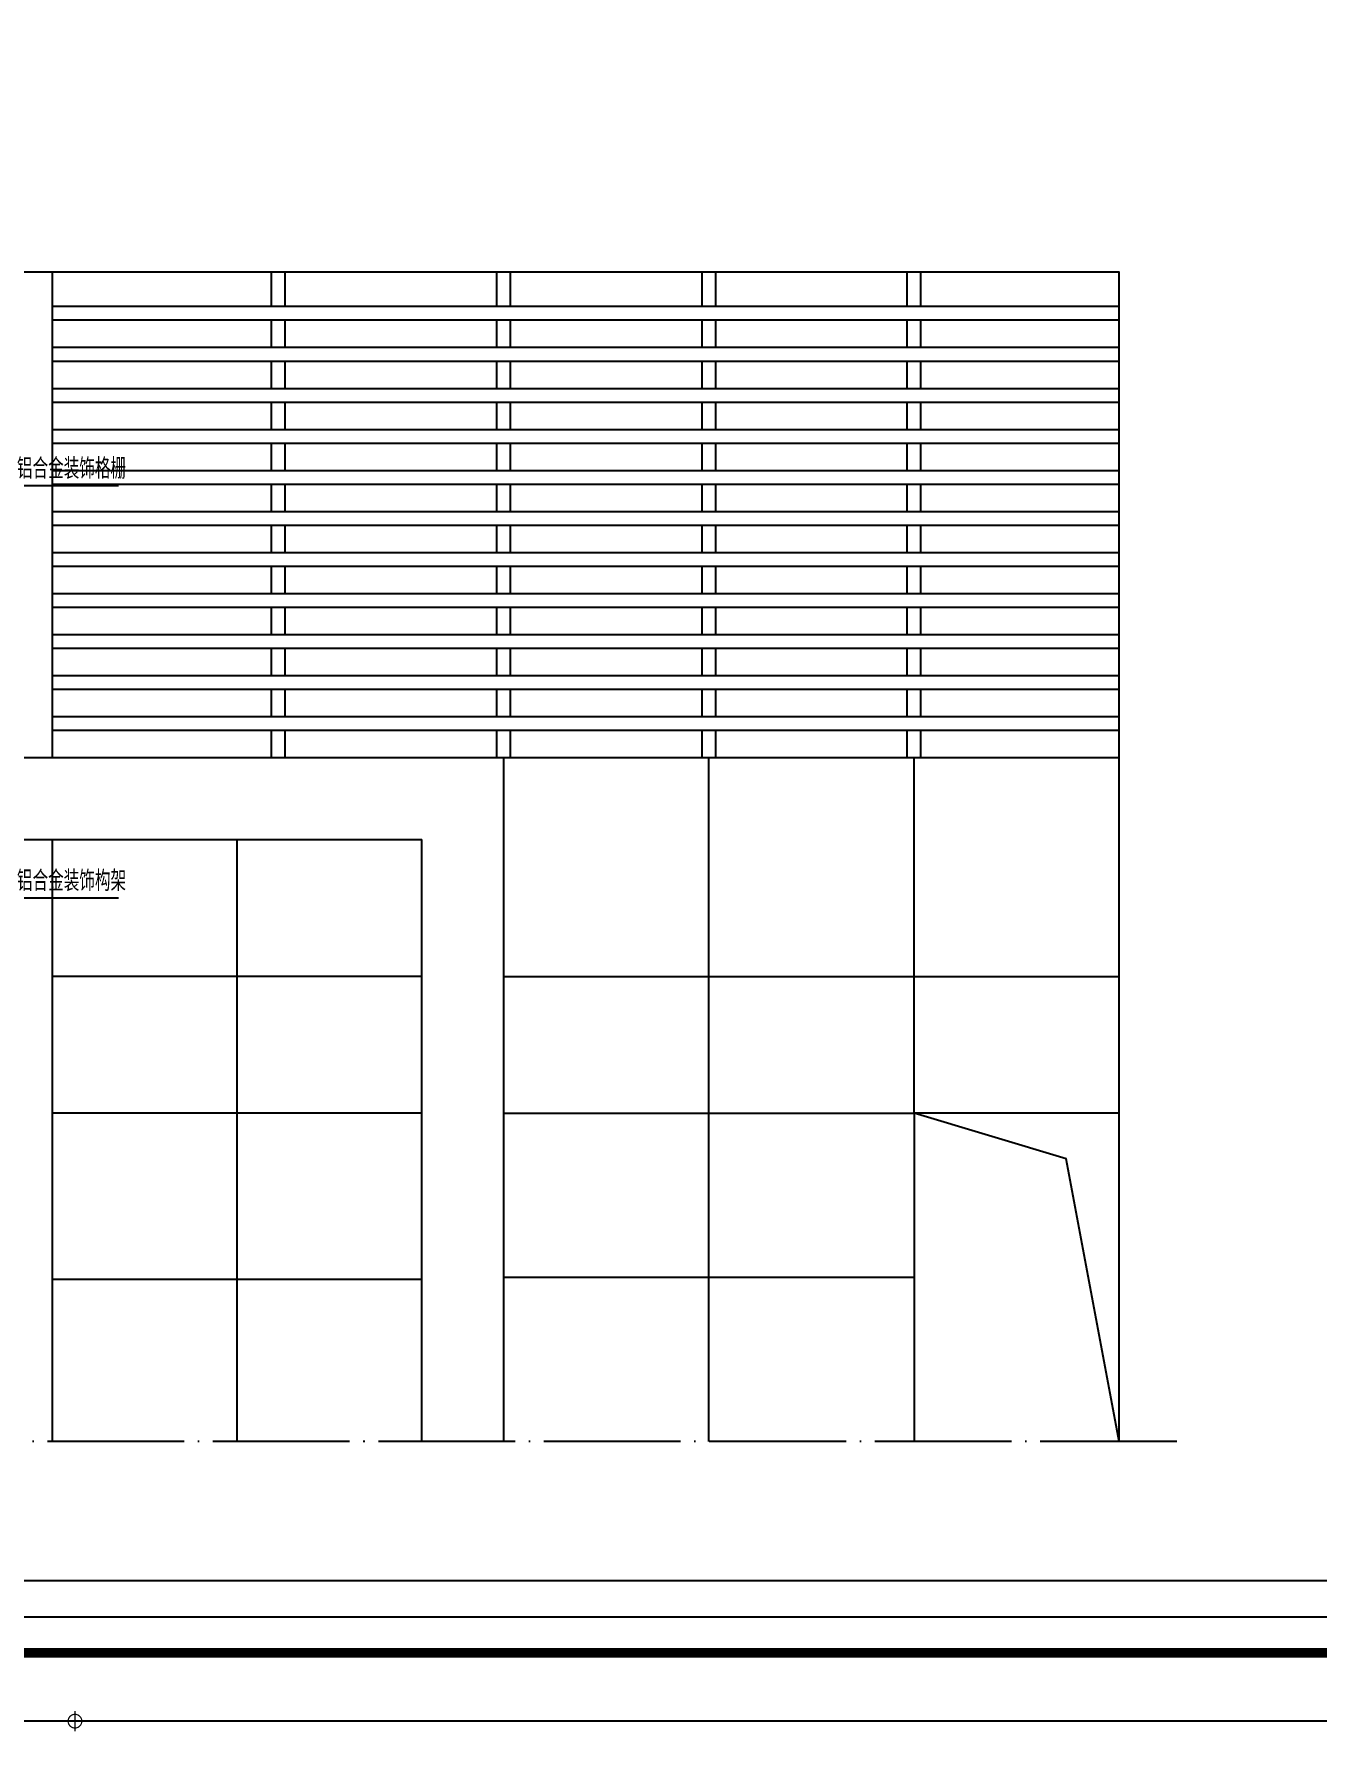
# Model space of a CAD drawing. Extents: x 447078 to 1776277, y 243534 to 519428.
# Drawn here: x 581961 to 591344, y 243534 to 255951 of the extents above; entities that cross this region are included whole.
import ezdxf
from ezdxf.enums import TextEntityAlignment as Align

# ---------------------------------------------------------------- set-up
doc = ezdxf.new("R2010")
doc.units = 0
doc.header["$LTSCALE"] = 1000
doc.header["$MEASUREMENT"] = 0
doc.linetypes.add('DOTE', pattern=[2.42, 2, -0.2, 0.02, -0.2])
for name, color, linetype in [('A-ELEV-WIND', 97, 'Continuous'), ('A-OUTL-MEDM', 50, 'Continuous'), ('ANNO-DIMS', 90, 'Continuous'), ('ANNO-TEXT', 33, 'Continuous'), ('DOTE', 10, 'DOTE'), ('G-0-XREF', 2, 'Continuous'), ('图框CCDI_B0GA1+0.00$0$G-BORD', 3, 'Continuous')]:
    doc.layers.add(name, color=color, linetype=linetype)
doc.styles.add('CCDI-TOG-02', font='simplex.shx', dxfattribs={"width": 0.8, "bigfont": 'zjdz.shx'})

# ---------------------------------------------------------------- blocks, each defined once
blk = doc.blocks.new('图框CCDI_B0GA1+0.00$0$MidPoitent')
at = {"const_width": 0.18}
for points in [[(-1.5, 0), (1.5, 0)], [(0, -1.5), (0, 1.5)]]:
    blk.add_lwpolyline(points, dxfattribs=at)
blk.add_lwpolyline([(0, -1, 1), (0, 1, 1), (0, -1, 1)], format="xyb", dxfattribs=at)
blk = doc.blocks.new('图框CCDI_B0GA1+0.00')
at = {"layer": '图框CCDI_B0GA1+0.00$0$G-BORD'}
blk.add_lwpolyline([(0, 59400), (84100, 59400), (84100, 0), (0, 0)], close=True, dxfattribs=at)
at = {"layer": '图框CCDI_B0GA1+0.00$0$G-BORD', "const_width": 140}
blk.add_lwpolyline([(3300, 58400), (83100, 58400), (83100, 1000), (3300, 1000)], close=True, dxfattribs=at)
at = {"layer": '图框CCDI_B0GA1+0.00$0$G-BORD', "xscale": 100, "yscale": 100, "zscale": 100}
blk.add_blockref('图框CCDI_B0GA1+0.00$0$MidPoitent', (42050, 0), dxfattribs=at)

msp = doc.modelspace()

# ---------------------------------------------------------------- linework, layer by layer
at = {"layer": 'A-ELEV-WIND'}
for points in [[(583696.9, 253959.2), (583696.9, 254209.2)], [(583796.9, 253959.2), (583796.9, 254209.2)], [(585346.9, 253959.2), (585346.9, 254209.2)], [(585446.9, 253959.2), (585446.9, 254209.2)], [(586846.9, 253959.2), (586846.9, 254209.2)], [(586946.9, 253959.2), (586946.9, 254209.2)], [(588346.9, 253959.2), (588346.9, 254209.2)], [(588446.9, 253959.2), (588446.9, 254209.2)], [(582096.9, 253959.2), (589896.9, 253959.2)], [(582096.9, 253859.2), (589896.9, 253859.2)], [(583696.9, 253659.2), (583696.9, 253859.2)], [(583796.9, 253659.2), (583796.9, 253859.2)], [(585346.9, 253659.2), (585346.9, 253859.2)], [(585446.9, 253659.2), (585446.9, 253859.2)], [(586846.9, 253659.2), (586846.9, 253859.2)], [(586946.9, 253659.2), (586946.9, 253859.2)], [(588346.9, 253659.2), (588346.9, 253859.2)], [(588446.9, 253659.2), (588446.9, 253859.2)], [(582096.9, 253659.2), (589896.9, 253659.2)], [(582096.9, 253559.2), (589896.9, 253559.2)], [(583696.9, 253359.2), (583696.9, 253559.2)], [(583796.9, 253359.2), (583796.9, 253559.2)], [(585346.9, 253359.2), (585346.9, 253559.2)], [(585446.9, 253359.2), (585446.9, 253559.2)], [(586846.9, 253359.2), (586846.9, 253559.2)], [(586946.9, 253359.2), (586946.9, 253559.2)], [(588346.9, 253359.2), (588346.9, 253559.2)], [(588446.9, 253359.2), (588446.9, 253559.2)], [(582096.9, 253359.2), (589896.9, 253359.2)], [(582096.9, 253259.2), (589896.9, 253259.2)], [(583696.9, 253059.2), (583696.9, 253259.2)], [(583796.9, 253059.2), (583796.9, 253259.2)], [(585346.9, 253059.2), (585346.9, 253259.2)], [(585446.9, 253059.2), (585446.9, 253259.2)], [(586846.9, 253059.2), (586846.9, 253259.2)], [(586946.9, 253059.2), (586946.9, 253259.2)], [(588346.9, 253059.2), (588346.9, 253259.2)], [(588446.9, 253059.2), (588446.9, 253259.2)], [(582096.9, 253059.2), (589896.9, 253059.2)], [(582096.9, 252959.2), (589896.9, 252959.2)], [(583696.9, 252759.2), (583696.9, 252959.2)], [(583796.9, 252759.2), (583796.9, 252959.2)], [(585346.9, 252759.2), (585346.9, 252959.2)], [(585446.9, 252759.2), (585446.9, 252959.2)], [(586846.9, 252759.2), (586846.9, 252959.2)], [(586946.9, 252759.2), (586946.9, 252959.2)], [(588346.9, 252759.2), (588346.9, 252959.2)], [(588446.9, 252759.2), (588446.9, 252959.2)], [(582096.9, 252759.2), (589896.9, 252759.2)], [(582096.9, 252659.2), (589896.9, 252659.2)], [(583696.9, 252459.2), (583696.9, 252659.2)], [(583796.9, 252459.2), (583796.9, 252659.2)], [(585346.9, 252459.2), (585346.9, 252659.2)], [(585446.9, 252459.2), (585446.9, 252659.2)], [(586846.9, 252459.2), (586846.9, 252659.2)], [(586946.9, 252459.2), (586946.9, 252659.2)], [(588346.9, 252459.2), (588346.9, 252659.2)], [(588446.9, 252459.2), (588446.9, 252659.2)], [(582096.9, 252459.2), (589896.9, 252459.2)], [(582096.9, 252359.2), (589896.9, 252359.2)], [(583696.9, 252159.2), (583696.9, 252359.2)], [(583796.9, 252159.2), (583796.9, 252359.2)], [(585346.9, 252159.2), (585346.9, 252359.2)], [(585446.9, 252159.2), (585446.9, 252359.2)], [(586846.9, 252159.2), (586846.9, 252359.2)], [(586946.9, 252159.2), (586946.9, 252359.2)], [(588346.9, 252159.2), (588346.9, 252359.2)], [(588446.9, 252159.2), (588446.9, 252359.2)], [(582096.9, 252159.2), (589896.9, 252159.2)], [(582096.9, 252059.2), (589896.9, 252059.2)], [(583696.9, 251859.2), (583696.9, 252059.2)], [(583796.9, 251859.2), (583796.9, 252059.2)], [(585346.9, 251859.2), (585346.9, 252059.2)], [(585446.9, 251859.2), (585446.9, 252059.2)], [(586846.9, 251859.2), (586846.9, 252059.2)], [(586946.9, 251859.2), (586946.9, 252059.2)], [(588346.9, 251859.2), (588346.9, 252059.2)], [(588446.9, 251859.2), (588446.9, 252059.2)], [(582096.9, 251859.2), (589896.9, 251859.2)], [(582096.9, 251759.2), (589896.9, 251759.2)], [(583696.9, 251559.2), (583696.9, 251759.2)], [(583796.9, 251559.2), (583796.9, 251759.2)], [(585346.9, 251559.2), (585346.9, 251759.2)], [(585446.9, 251559.2), (585446.9, 251759.2)], [(586846.9, 251559.2), (586846.9, 251759.2)], [(586946.9, 251559.2), (586946.9, 251759.2)], [(588346.9, 251559.2), (588346.9, 251759.2)], [(588446.9, 251559.2), (588446.9, 251759.2)], [(582096.9, 251559.2), (589896.9, 251559.2)], [(582096.9, 251459.2), (589896.9, 251459.2)], [(583696.9, 251259.2), (583696.9, 251459.2)], [(583796.9, 251259.2), (583796.9, 251459.2)], [(585346.9, 251259.2), (585346.9, 251459.2)], [(585446.9, 251259.2), (585446.9, 251459.2)], [(586846.9, 251259.2), (586846.9, 251459.2)], [(586946.9, 251259.2), (586946.9, 251459.2)], [(588346.9, 251259.2), (588346.9, 251459.2)], [(588446.9, 251259.2), (588446.9, 251459.2)], [(582096.9, 251259.2), (589896.9, 251259.2)], [(582096.9, 251159.2), (589896.9, 251159.2)], [(583696.9, 250959.2), (583696.9, 251159.2)], [(583796.9, 250959.2), (583796.9, 251159.2)], [(585346.9, 250959.2), (585346.9, 251159.2)], [(585446.9, 250959.2), (585446.9, 251159.2)], [(586846.9, 250959.2), (586846.9, 251159.2)], [(586946.9, 250959.2), (586946.9, 251159.2)], [(588346.9, 250959.2), (588346.9, 251159.2)], [(588446.9, 250959.2), (588446.9, 251159.2)], [(582096.9, 250959.2), (589896.9, 250959.2)], [(582096.9, 250859.2), (589896.9, 250859.2)], [(583696.9, 250659.2), (583696.9, 250859.2)], [(583796.9, 250659.2), (583796.9, 250859.2)], [(585346.9, 250659.2), (585346.9, 250859.2)], [(585446.9, 250659.2), (585446.9, 250859.2)], [(586846.9, 250659.2), (586846.9, 250859.2)], [(586946.9, 250659.2), (586946.9, 250859.2)], [(588346.9, 250659.2), (588346.9, 250859.2)], [(588446.9, 250659.2), (588446.9, 250859.2)], [(585396.9, 250659.2), (589896.9, 250659.2)], [(586896.9, 245659.2), (586896.9, 250659.2)], [(588396.9, 248059.2), (588396.9, 250659.2)], [(583446.9, 245659.2), (583446.9, 250059.2)], [(584796.9, 249059.2), (582096.9, 249059.2)], [(585396.9, 249059.2), (589896.9, 249059.2)], [(584796.9, 248059.2), (582096.9, 248059.2)], [(585396.9, 248059.2), (588396.9, 248059.2)], [(589896.9, 245659.2), (589508.6, 247724.5), (588396.9, 248059.2)], [(584796.9, 246842.9), (582096.9, 246842.9)], [(585396.9, 246859.2), (588396.9, 246859.2)]]:
    msp.add_lwpolyline(points, dxfattribs=at)
at = {"layer": 'A-OUTL-MEDM'}
for p, q in [((569196.9, 250659.2), (585396.9, 250659.2)), ((585396.9, 245659.2), (585396.9, 250659.2)), ((569796.9, 250059.2), (584796.9, 250059.2)), ((584796.9, 245659.2), (584796.9, 250059.2))]:
    msp.add_line(p, q, dxfattribs=at)
for points in [[(589896.9, 245659.2), (589896.9, 254209.2), (581496.9, 254209.2)], [(582096.9, 250659.2), (582096.9, 254209.2)], [(582096.9, 245659.2), (582096.9, 250059.2)], [(589896.9, 248059.2), (588396.9, 248059.2), (588396.9, 245659.2)]]:
    msp.add_lwpolyline(points, dxfattribs=at)
at = {"layer": 'ANNO-DIMS'}
for p, q in [((598785.6, 244638.5), (562885.6, 244638.5)), ((564956.4, 244376), (598785.6, 244376)), ((562885.6, 244113.5), (598785.6, 244113.5)), ((562885.6, 244113.5), (598785.6, 244113.5))]:
    msp.add_line(p, q, dxfattribs=at)
at = {"layer": 'ANNO-TEXT', "ltscale": 2}
for points in [[(582579.4, 252646.6), (581717.1, 252646.6), (581116.9, 252952.7)], [(582579.4, 249631.8), (581717.1, 249631.8), (581717.1, 250245.2)]]:
    msp.add_lwpolyline(points, dxfattribs=at)
at = {"layer": 'DOTE', "color": 1, "ltscale": 0.5}
msp.add_lwpolyline([(590319.4, 245659.2), (563605.2, 245659.2)], dxfattribs=at)

# ---------------------------------------------------------------- block references
at = {"layer": 'G-0-XREF', "xscale": 0.5, "yscale": 0.5, "zscale": 0.5}
msp.add_blockref('图框CCDI_B0GA1+0.00', (561235.6, 243613.5), dxfattribs=at)

# ---------------------------------------------------------------- texts
at = {"layer": 'ANNO-TEXT', "ltscale": 2, "style": 'CCDI-TOG-02', "width": 0.8}
for s, p in [('铝合金装饰格栅', (582235.6, 252781)), ('铝合金装饰构架', (582235.6, 249766.2))]:
    msp.add_text(s, height=150, dxfattribs=at).set_placement(p, align=Align.MIDDLE)

doc.saveas('drawing.dxf')
